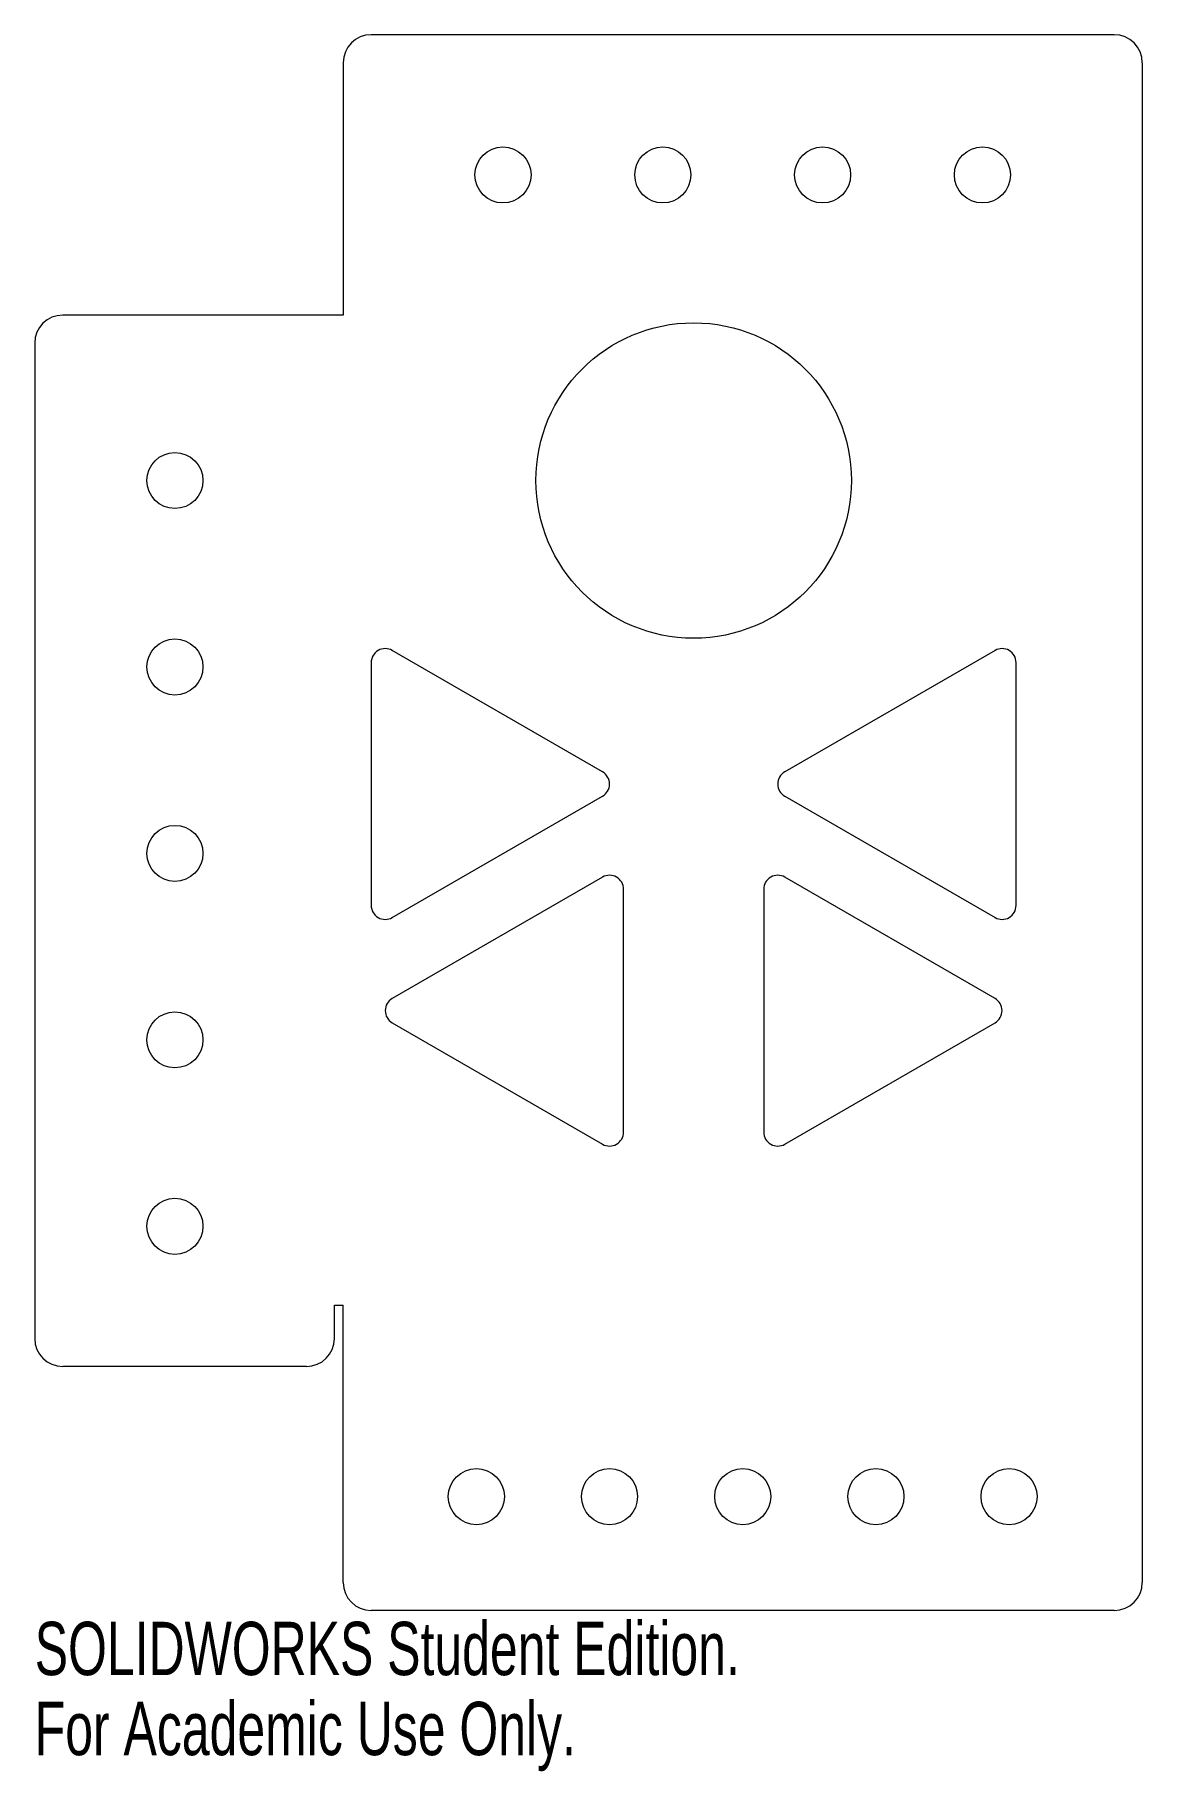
# Model space of a CAD drawing. Header units: inches. Extents: x -2.35 to 1.6, y -1.44 to 4.75.
import ezdxf

# ---------------------------------------------------------------- set-up
doc = ezdxf.new("R2010")
doc.units = ezdxf.units.IN
doc.header["$MEASUREMENT"] = 0
doc.styles.add('SLDTEXTSTYLE0', font='TXT', dxfattribs={"width": 0.7})

msp = doc.modelspace()

# ---------------------------------------------------------------- linework, layer by layer
at = {"color": 7, "linetype": 'Continuous', "lineweight": 15}
for p, q in [((1.5, 4.75), (-1.15, 4.75)), ((-1.25, 4.65), (-1.25, 3.75)), ((1.6, 4.65), (1.6, -0.7704)), ((-1.25, 3.75), (-2.25, 3.75)), ((-2.35, 3.65), (-2.35, 0.1001)), ((-0.325, 2.1208), (-1.075, 2.5538)), ((1.075, 2.5538), (0.325, 2.1208)), ((-1.15, 2.5105), (-1.15, 1.6445)), ((1.15, 1.6445), (1.15, 2.5105)), ((-1.075, 1.6012), (-0.325, 2.0342)), ((0.325, 2.0342), (1.075, 1.6012)), ((-0.325, 1.7455), (-1.075, 1.3125)), ((1.075, 1.3125), (0.325, 1.7455)), ((-0.25, 0.8362), (-0.25, 1.7022)), ((0.25, 1.7022), (0.25, 0.8362)), ((-1.075, 1.2259), (-0.325, 0.7929)), ((0.325, 0.7929), (1.075, 1.2259)), ((-1.2812, 0.2188), (-1.25, 0.2188)), ((-1.2812, 0.1001), (-1.2812, 0.2188)), ((-1.25, -0.7704), (-1.25, 0.2188)), ((-1.3813, 0.0001), (-2.25, 0.0001)), ((1.5, -0.8704), (-1.15, -0.8704))]:
    msp.add_line(p, q, dxfattribs=at)
for centre, radius in [((-0.68, 4.25), 0.1), ((-0.11, 4.25), 0.1), ((0.46, 4.25), 0.1), ((1.03, 4.25), 0.1), ((0, 3.16), 0.5625), ((-1.85, 3.16), 0.1), ((-1.85, 2.495), 0.1), ((-1.85, 1.83), 0.1), ((-1.85, 1.165), 0.1), ((-1.85, 0.5), 0.1), ((-0.775, -0.4642), 0.1), ((-0.3, -0.4642), 0.1), ((0.175, -0.4642), 0.1), ((0.65, -0.4642), 0.1), ((1.125, -0.4642), 0.1)]:
    msp.add_circle(centre, radius, dxfattribs=at)
for centre, radius, start, end in [((-1.15, 4.65), 0.1, 90, 180), ((1.5, 4.65), 0.1, 0, 90), ((-2.25, 3.65), 0.1, 90, 180), ((-1.1, 2.5105), 0.05, 60, 180), ((1.1, 2.5105), 0.05, 0, 120), ((-0.35, 2.0775), 0.05, 300, 60), ((0.35, 2.0775), 0.05, 120, 240), ((-0.3, 1.7022), 0.05, 0, 120), ((0.3, 1.7022), 0.05, 60, 180), ((-1.1, 1.6445), 0.05, 180, 300), ((1.1, 1.6445), 0.05, 240, 0), ((-1.05, 1.2692), 0.05, 120, 240), ((1.05, 1.2692), 0.05, 300, 60), ((-0.3, 0.8362), 0.05, 240, 0), ((0.3, 0.8362), 0.05, 180, 300), ((-2.25, 0.1001), 0.1, 180, 270), ((-1.3813, 0.1001), 0.1, 270, 0), ((-1.15, -0.7704), 0.1, 180, 270), ((1.5, -0.7704), 0.1, 270, 0)]:
    msp.add_arc(centre, radius, start, end, dxfattribs=at)

# ---------------------------------------------------------------- texts
at = {"color": 7, "linetype": 'Continuous', "char_height": 0.1903, "attachment_point": 1, "style": 'SLDTEXTSTYLE0'}
for s, insert in [('SOLIDWORKS Student Edition.', (-2.35, -0.9106)), ('For Academic Use Only.', (-2.35, -1.196))]:
    msp.add_mtext(s, dxfattribs=dict(at, insert=insert))

doc.saveas('drawing.dxf')
